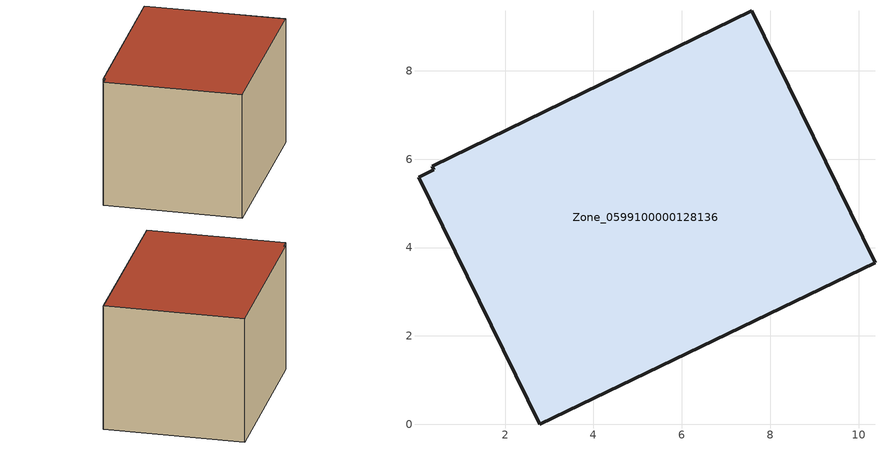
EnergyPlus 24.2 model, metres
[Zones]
Zone_0599100000128136
 floor ground (C_G): 0.04,5.59 0.38,5.76 0.35,5.84 7.58,9.36 10.37,3.66 2.78,0 z0
 wall outside (C_F): 10.37,3.66 7.58,9.36 0.35,5.84 0.38,5.76 0.04,5.59 2.78,0 10.37,3.66 z0:5.89
 roof outside (C_R): 0.38,5.76 0.04,5.59 2.78,0 10.37,3.66 7.58,9.36 0.35,5.84 z5.89
[BUILDING]
Pand.0599100000128136: North Axis=0; Terrain=City; Loads Convergence Tolerance Value=0.04; Temperature Convergence Tolerance Value=0.4; Solar Distribution=FullExterior; Maximum Number of Warmup Days=25; Minimum Number of Warmup Days=1
[Site:Location]
Rotterdam.The.Hague.AP_ZH_NLD Design_Conditions: Latitude=51.96; Longitude=4.45; Time Zone=1; Elevation=-4.5
[SITE:GROUNDTEMPERATURE:BUILDINGSURFACE]
18, 18, 18, 18, 18, 18, 18, 18, 18, 18, 18, 18
[MATERIAL] Thermal Absorptance=0.9; Solar Absorptance=0.7; Visible Absorptance=0.7
Name | Roughness | Thickness | Conductivity | Density | Specific Heat
G.TC.1946-1964 | MediumSmooth | 0.15 | 1 | 540 | 1210
F.TC.1946-1964 | Rough | 0.3 | 0.857143 | 1920 | 840
R.TC.1946-1964 | MediumRough | 0.2 | 0.235294 | 1500 | 1000
[CONSTRUCTION]
C_G: G.TC.1946-1964
C_F: F.TC.1946-1964
C_R: R.TC.1946-1964
[ZONE]
Zone_0599100000128136: Type=1; Multiplier=1; Ceiling Height=Autocalculate; Volume=Autocalculate; Floor Area=autocalculate; Part of Total Floor Area=Yes
[ZONEINFILTRATION:DESIGNFLOWRATE]
Infil_Zone_0599100000128136: Zone or ZoneList or Space or SpaceList=Zone_0599100000128136; Schedule=AlwaysOn; Design Flow Rate Calculation Method=Flow/Area; Flow Rate per Floor Area=0.003; Constant Term Coefficient=1; Temperature Term Coefficient=0; Velocity Term Coefficient=0; Velocity Squared Term Coefficient=0
[HVACTEMPLATE:ZONE:IDEALLOADSAIRSYSTEM]
Zone_0599100000128136: Maximum Heating Supply Air Temperature=50; Minimum Cooling Supply Air Temperature=13; Maximum Heating Supply Air Humidity Ratio=0.0156; Minimum Cooling Supply Air Humidity Ratio=0.0077; Heating Limit=NoLimit; Cooling Limit=NoLimit; Dehumidification Control Type=ConstantSensibleHeatRatio; Cooling Sensible Heat Ratio=0.7; Dehumidification Setpoint=60; Humidification Control Type=None; Humidification Setpoint=30; Outdoor Air Method=None; Outdoor Air Flow Rate per Person=0.00944; Outdoor Air Flow Rate per Zone Floor Area=0; Outdoor Air Flow Rate per Zone=0; Demand Controlled Ventilation Type=None; Outdoor Air Economizer Type=NoEconomizer; Heat Recovery Type=None; Sensible Heat Recovery Effectiveness=0.7; Latent Heat Recovery Effectiveness=0.65
[ZONECONTROL:THERMOSTAT]
ThermostatControl_Zone_0599100000128136: Zone or ZoneList=Zone_0599100000128136; Control Type Schedule=DualSetpointControlType; Control 1=Thermostat_Zone_0599100000128136; Temperature Difference Between Cutout And Setpoint=0
[THERMOSTATSETPOINT:DUALSETPOINT]
Thermostat_Zone_0599100000128136: Heating Setpoint Temperature Schedule=HeatingSetpoint_Zone_0599100000128136; Cooling Setpoint Temperature Schedule=CoolingSetpoint_Zone_0599100000128136
[SCHEDULE:COMPACT]
HeatingSetpoint_Zone_0599100000128136: Through: 12/31, For: AllDays, Until: 24:00, 21
CoolingSetpoint_Zone_0599100000128136: Through: 12/31, For: AllDays, Until: 24:00, 24
DualSetpointControlType: Through: 12/31, For: AllDays, Until: 24:00, 4
AlwaysOn: Through: 12/31, For: AllDays, Until: 24:00, 1
